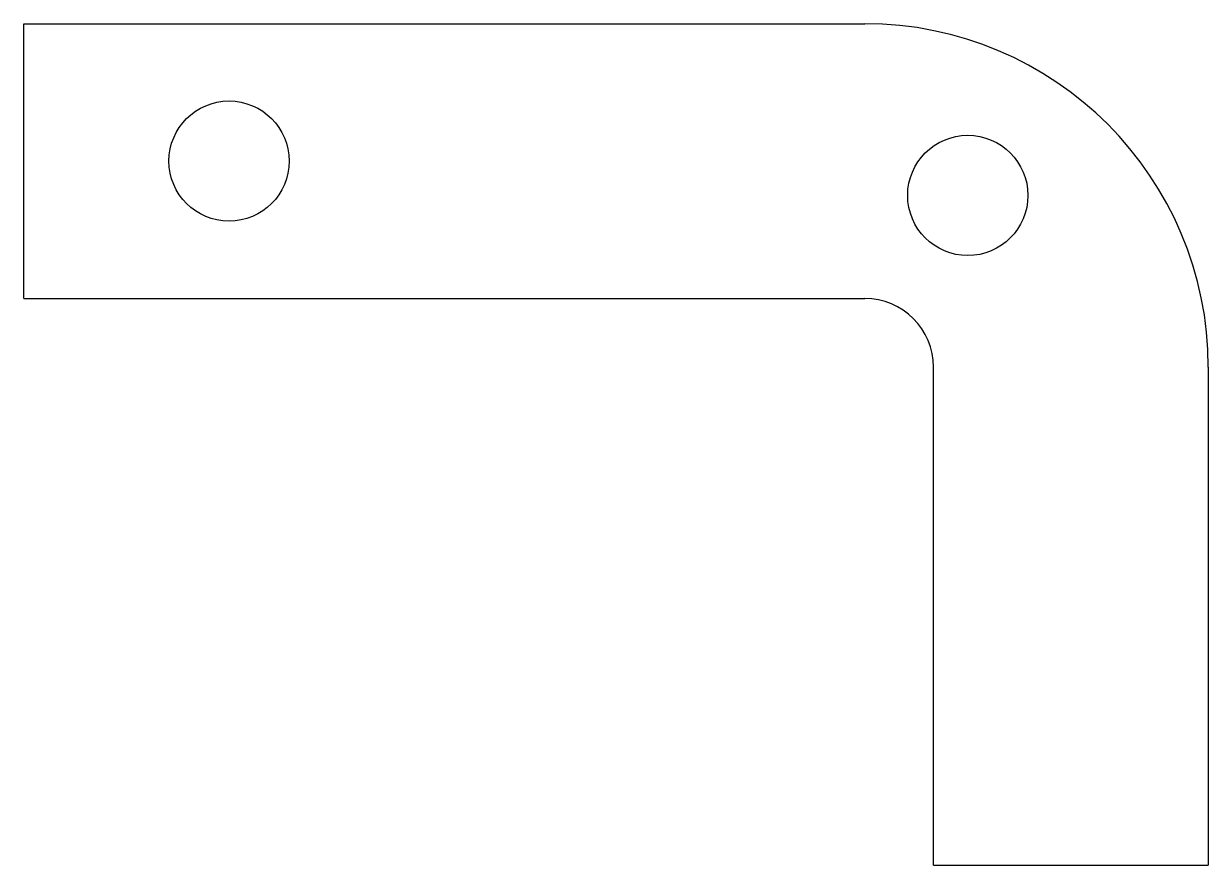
# Model space of a CAD drawing. Header units: millimetres. Extents: x 102.5 to 137, y 105.5 to 130.
import ezdxf

# ---------------------------------------------------------------- set-up
doc = ezdxf.new("R2010")
doc.units = ezdxf.units.MM
doc.layers.get('0').update_dxf_attribs({"linetype": 'CONTINUOUS'})

msp = doc.modelspace()

# ---------------------------------------------------------------- linework, layer by layer
for p, q in [((102.522, 122), (102.522, 130)), ((102.522, 130), (127, 130)), ((102.522, 122), (127, 122)), ((129, 105.5), (129, 120)), ((137, 120), (137, 105.5)), ((129, 105.5), (137, 105.5))]:
    msp.add_line(p, q)
for centre in [(108.5, 126), (130, 125)]:
    msp.add_circle(centre, 1.75)
for radius in [10, 2]:
    msp.add_arc((127, 120), radius, 0, 90)

doc.saveas('drawing.dxf')
